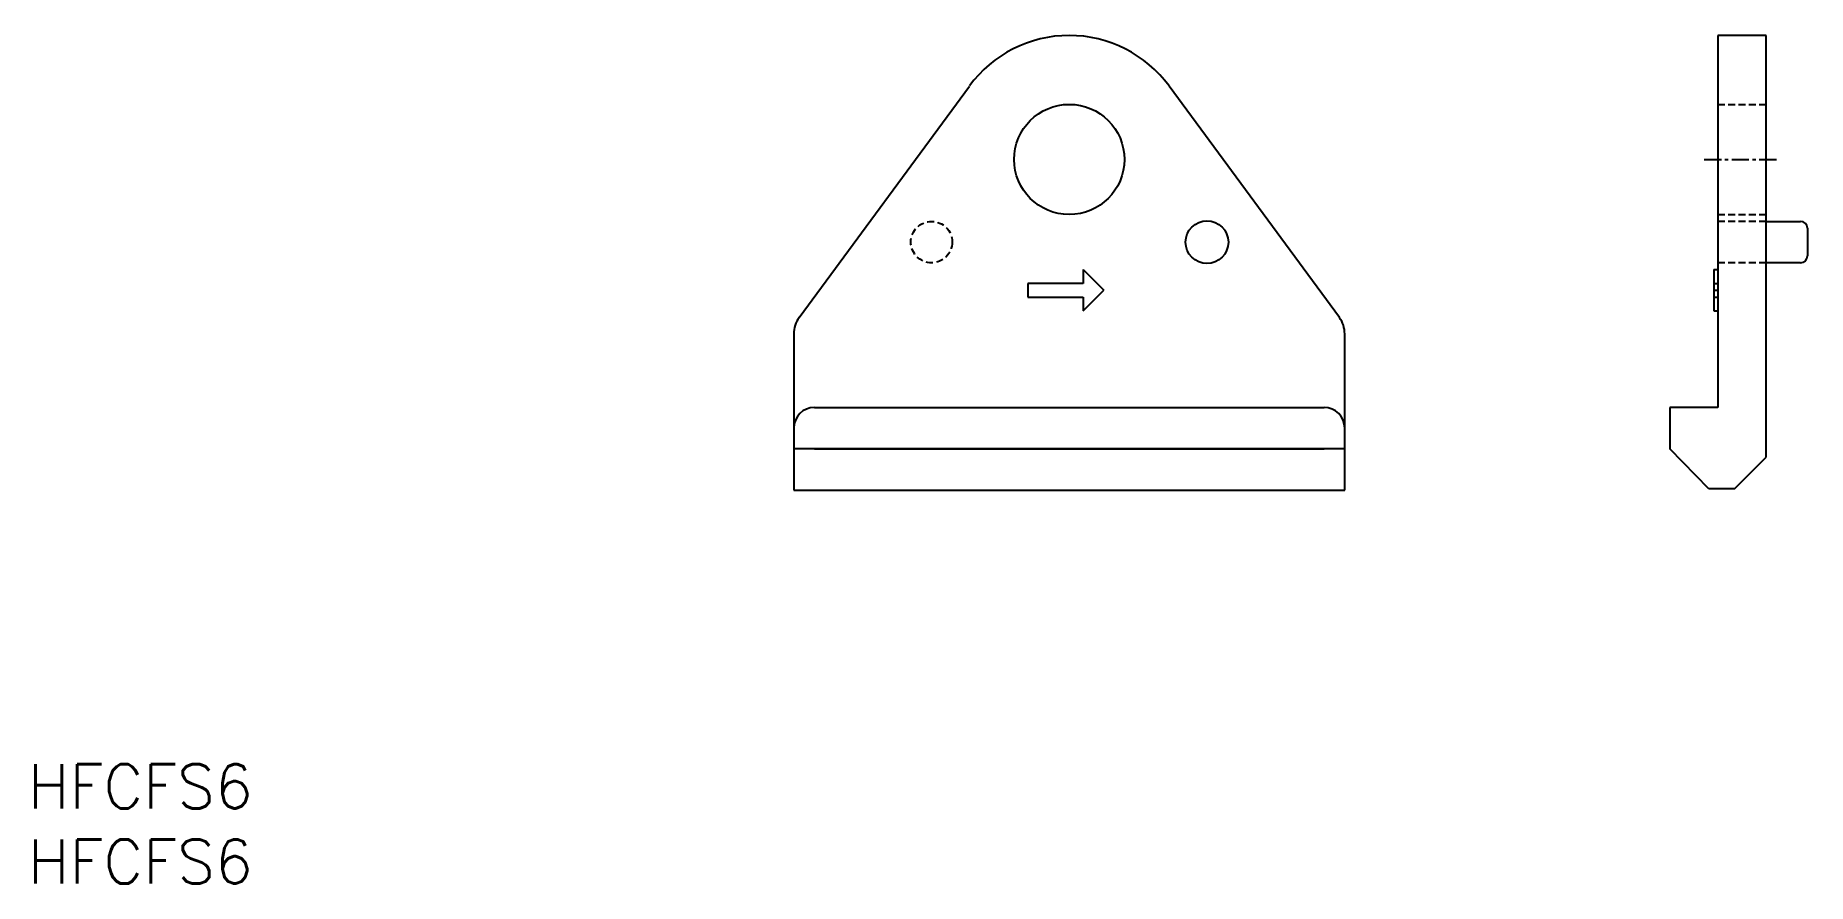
# Model space of a CAD drawing. Extents: x -55 to 74, y -29 to 33.
import ezdxf

# ---------------------------------------------------------------- set-up
doc = ezdxf.new("R2010")
doc.units = 0
doc.linetypes.add('CENTER', pattern=[2, 1.25, -0.25, 0.25, -0.25])
doc.linetypes.add('DASHED', pattern=[0.75, 0.5, -0.25])
doc.layers.get('0').update_dxf_attribs({"linetype": 'CONTINUOUS'})
doc.layers.add('CENTER', color=1, linetype='CENTER')
doc.styles.get("Standard").update_dxf_attribs({"font": 'txt.shx', "bigfont": 'bigfont.shx'})

msp = doc.modelspace()

# ---------------------------------------------------------------- linework, layer by layer
at = {"color": 7, "linetype": 'CONTINUOUS'}
for p, q in [((70.6, 33), (67.1, 33)), ((67.1, 33), (67.1, 6)), ((70.6, 3), (70.6, 33)), ((0.39, 12.53), (12.75, 29.33)), ((39.61, 12.53), (27.25, 29.33)), ((70.6, 19.5), (73.1, 19.5)), ((73.6, 19), (73.6, 17)), ((21, 16), (21, 16)), ((21, 16), (21, 15)), ((21, 16), (22.5, 14.5)), ((66.8, 16), (66.8, 13)), ((66.8, 16), (67.1, 16)), ((67.1, 16), (67.1, 13)), ((73.1, 16.5), (70.6, 16.5)), ((21, 15), (17, 15)), ((17, 15), (17, 14)), ((21, 13), (22.5, 14.5)), ((66.8, 15), (67.1, 15)), ((66.8, 14.5), (67.1, 14.5)), ((17, 14), (21, 14)), ((21, 14), (21, 13)), ((66.8, 14), (67.1, 14)), ((66.8, 13), (67.1, 13)), ((0, 11.34), (0, 0)), ((40, 0), (40, 11.34)), ((1.5, 6), (38.5, 6)), ((1.5, 6), (38.5, 6)), ((67.1, 6), (63.6, 6)), ((63.6, 6), (63.6, 3)), ((0, 4.5), (0, 4.5)), ((40, 4.5), (40, 4.5)), ((40, 3), (0, 3)), ((1.5, 3), (38.5, 3)), ((66.43, 0.1), (63.6, 3)), ((70.6, 2.4), (70.6, 3)), ((68.3, 0.1), (70.6, 2.4)), ((0, 0), (40, 0)), ((68.3, 0.1), (66.43, 0.1))]:
    msp.add_line(p, q, dxfattribs=at)
at = {"color": 3, "linetype": 'DASHED'}
for p, q in [((67.1, 28), (70.6, 28)), ((67.1, 20), (70.6, 20)), ((70.6, 19.5), (67.1, 19.5)), ((70.6, 16.5), (67.1, 16.5))]:
    msp.add_line(p, q, dxfattribs=at)
at = {"color": 7, "linetype": 'CONTINUOUS'}
for centre, radius in [((20, 24), 4), ((30, 18), 1.55)]:
    msp.add_circle(centre, radius, dxfattribs=at)
at = {"color": 3, "linetype": 'DASHED'}
msp.add_circle((10, 18), 1.5, dxfattribs=at)
at = {"color": 7, "linetype": 'CONTINUOUS'}
for centre, radius, start, end in [((20, 24), 9, 36.3384, 143.6616), ((73.1, 19), 0.5, 0, 90), ((73.1, 17), 0.5, 270, 0), ((2, 11.34), 2, 143.6616, 180), ((38, 11.34), 2, 0, 36.3384), ((1.5, 4.5), 1.5, 90, 180), ((38.5, 4.5), 1.5, 0, 90)]:
    msp.add_arc(centre, radius, start, end, dxfattribs=at)
at = {"layer": 'CENTER', "color": 1, "linetype": 'CENTER'}
msp.add_line((66.1, 24), (71.6, 24), dxfattribs=at)

# ---------------------------------------------------------------- texts
at = {"color": 7, "linetype": 'CONTINUOUS'}
for p in [(-55.61, -23.1), (-55.61, -28.56)]:
    msp.add_text('HFCFS6', height=3.2, dxfattribs=at).set_placement(p)

doc.saveas('drawing.dxf')
